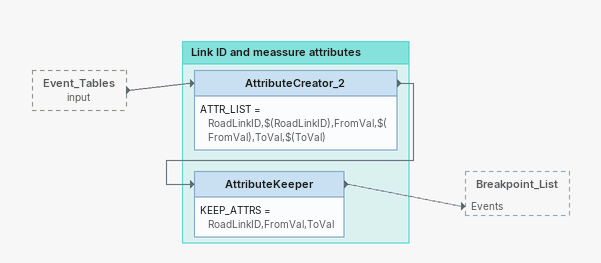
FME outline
Event_Tables (input) [outside]
    -> AttributeCreator_2

Bookmark: Link ID and meassure attributes
AttributeCreator_2
    ATTR_LIST = RoadLinkID,$(RoadLinkID),FromVal,$(FromVal),ToVal,$(ToVal)
    -> AttributeKeeper
AttributeKeeper
    KEEP_ATTRS = RoadLinkID,FromVal,ToVal
    -> Breakpoint_List [Events]
